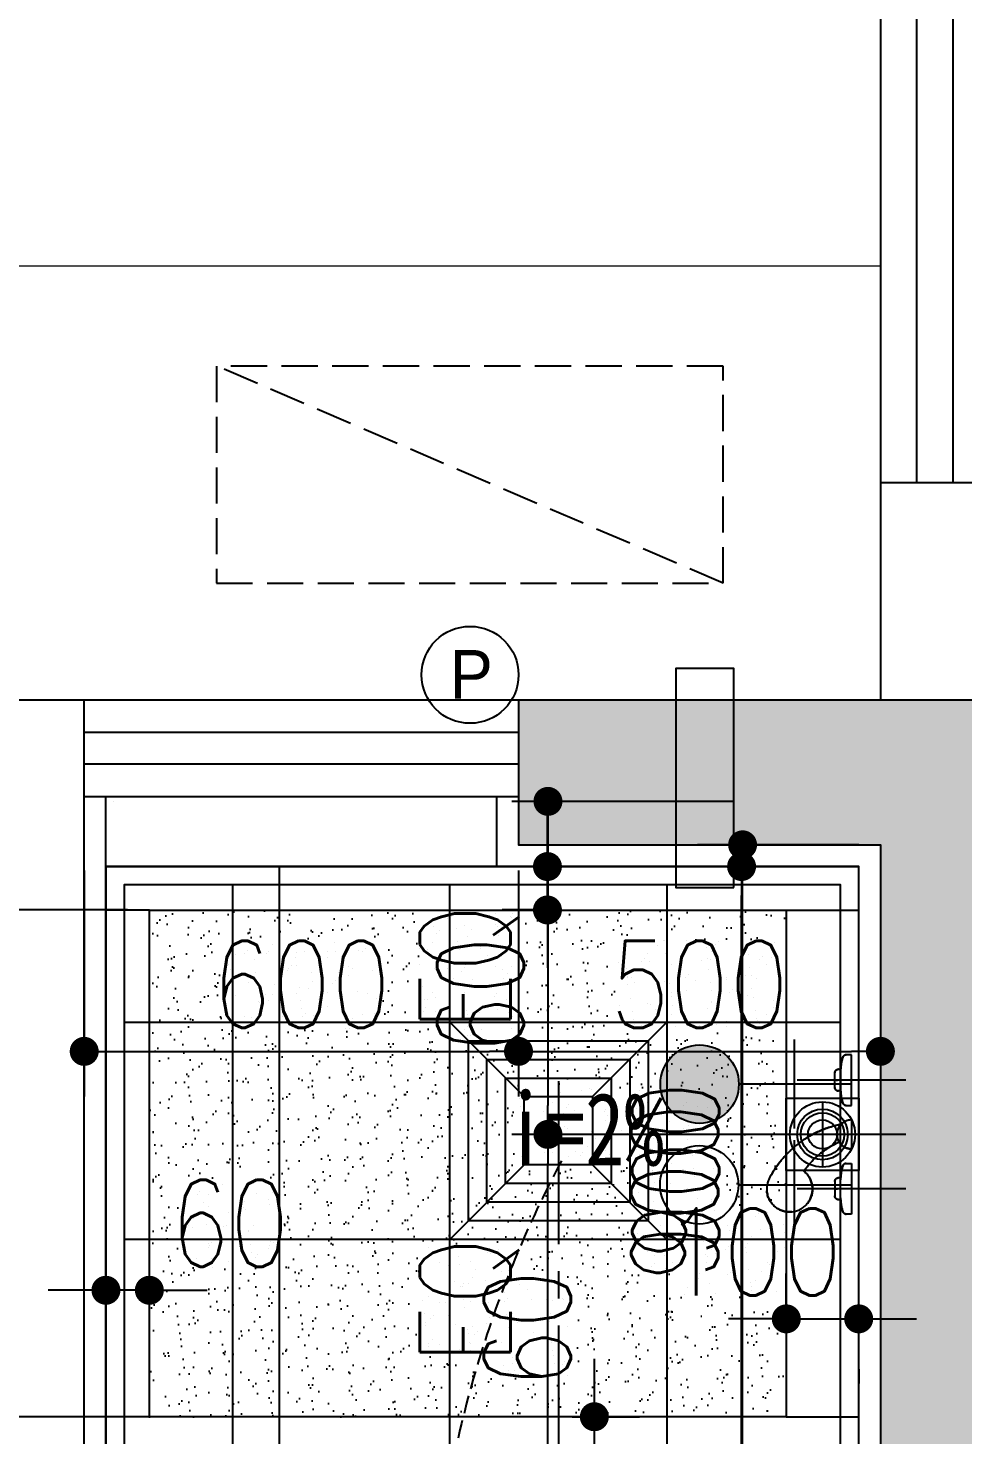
# Model space of a CAD drawing. Header units: inches. Extents: x -2597087 to 134135, y -662679 to 20000.
# Drawn here: x 12648 to 13939, y 13235 to 15178 of the extents above; entities that cross this region are included whole.
import ezdxf
from ezdxf.enums import TextEntityAlignment as Align

# ---------------------------------------------------------------- set-up
doc = ezdxf.new("R2010")
doc.units = ezdxf.units.IN
doc.header["$LTSCALE"] = 100
doc.header["$MEASUREMENT"] = 0
for name, pattern in [('__DASH', [0.35, 0.25, -0.1]), ('CENTER2', [1.125, 0.75, -0.125, 0.125, -0.125]), ('DASH', [0.35, 0.25, -0.1]), ('DASHDOT2', [12.7, 6.35, -3.175, 0, -3.175]), ('HIDDENX2', [0.75, 0.5, -0.25])]:
    doc.linetypes.add(name, pattern=pattern)
doc.layers.get('0').update_dxf_attribs({"linetype": 'CONTINUOUS'})
doc.layers.get('Defpoints').update_dxf_attribs({"linetype": 'CONTINUOUS'})
for name, color, linetype in [('_ARWALL-1', 7, 'CONTINUOUS'), ('Air Conditioner空调机', 147, 'CONTINUOUS'), ('EBE-REFR', 3, 'CONTINUOUS'), ('EQUIP-动力', 3, 'CONTINUOUS'), ('fix', 8, 'CONTINUOUS'), ('floor', 8, 'CONTINUOUS'), ('IBS-INT-WALL', 151, 'CONTINUOUS'), ('IBS-Water pipe', 1, 'CONTINUOUS'), ('IFC-NORM', 8, 'CONTINUOUS'), ('PUB_HATCH', 8, 'CONTINUOUS'), ('RC', 1, 'CONTINUOUS'), ('WALL', 7, 'CONTINUOUS'), ('wall-dim', 3, 'CONTINUOUS'), ('WC', 1, 'CONTINUOUS'), ('WINDOW', 4, 'CONTINUOUS'), ('图层4', 13, 'CONTINUOUS'), ('天花开线', 4, 'CONTINUOUS'), ('连线', 6, 'CONTINUOUS')]:
    doc.layers.add(name, color=color, linetype=linetype)
doc.layers.add('BALCONY', color=3, linetype='CONTINUOUS', lineweight=0)
doc.styles.get("Standard").update_dxf_attribs({"font": 'txt.shx', "width": 0.8, "bigfont": 'GBCBIG.shx'})
doc.styles.add('STYLE1', font='stylu.ttf')
doc.styles.add('尺寸标注', font='romans.shx', dxfattribs={"width": 0.8, "bigfont": 'hztxt.shx'})
doc.styles.add('繁黑体', font='simhei.ttf')
doc.dimstyles.new('50', dxfattribs={"dimscale": 50, "dimtxt": 2.4, "dimasz": 0.8, "dimexe": 1.25, "dimexo": 0.6, "dimgap": 0.65, "dimtad": 1, "dimdec": 0, "dimdsep": 46, "dimtxsty": 'Standard', "dimblk1": 'DOT', "dimblk2": 'DOT', "dimsah": 1, "dimcen": 2.5, "dimclrd": 3, "dimclre": 3, "dimclrt": 3, "dimadec": 0, "dimazin": 0, "dimtfac": 1, "dimtdec": 0, "dimtix": 1, "dimtmove": 2, "dimatfit": 0, "dimldrblk": 'DOT', "dimfxl": 5, "dimfxlon": 1, "dimarcsym": 0})
doc.dimstyles.new('EHE1：50', dxfattribs={"dimscale": 50, "dimtxt": 2.5, "dimasz": 0.8, "dimexe": 1, "dimexo": 1, "dimgap": 0.8, "dimtad": 1, "dimdec": 0, "dimdsep": 46, "dimtxsty": '尺寸标注', "dimblk": 'DOT', "dimcen": 2.5, "dimclrd": 256, "dimclre": 256, "dimclrt": 256, "dimadec": 0, "dimazin": 0, "dimtfac": 1, "dimtdec": 0, "dimtix": 1, "dimtmove": 2, "dimatfit": 3, "dimldrblk": 'DOT', "dimfxl": 1, "dimtolj": 1, "dimtzin": 0, "dimarcsym": 0})

# ---------------------------------------------------------------- blocks, each defined once
blk = doc.blocks.new('A$C173370D7')
h = blk.add_hatch(color=256)
edge = h.paths.add_edge_path()
edge.add_ellipse((0.2, 208.4), major_axis=(38.3, 38.3), ratio=1, start_angle=0, end_angle=360)
for p, q in [((0, 154.8), (0, 0)), ((61.6, 77.4), (-61.6, 77.4))]:
    blk.add_line(p, q)
blk.add_ellipse((0.2, 208.4), major_axis=(38.3, 38.3), ratio=1, start_param=5.497787, end_param=11.780972)
blk = doc.blocks.new('A$C01FD4D6F')
at = {"color": 5}
for p, q in [((0, 154.8), (0, 0)), ((61.6, 77.4), (-61.6, 77.4))]:
    blk.add_line(p, q, dxfattribs=at)
blk.add_ellipse((0, 209), major_axis=(38.3, 38.3), ratio=1, start_param=5.497787, end_param=11.780972, dxfattribs=at)
blk = doc.blocks.new('_Dot')
at = {"color": 0, "linetype": 'ByBlock', "lineweight": -2}
blk.add_line((-0.5, 0), (-1, 0), dxfattribs=at)
at = {"color": 0, "linetype": 'ByBlock', "const_width": 0.5}
blk.add_lwpolyline([(-0.25, 0, 1), (0.25, 0, 1)], format="xyb", close=True, dxfattribs=at)
blk = doc.blocks.new('*D27')
at = {"layer": 'Defpoints', "color": 0, "transparency": 16777216}
for p in [(13672.2, 14109.9), (13365.7, 13649.9), (13672.5, 13649.9)]:
    blk.add_point(p, dxfattribs=at)
at = {"layer": 'EBE-REFR', "lineweight": -2, "transparency": 16777216}
for p, q in [((13622.2, 14109.9), (13315.7, 14109.9)), ((13365.7, 14069.9), (13365.7, 13689.9)), ((13622.5, 13649.9), (13315.7, 13649.9))]:
    blk.add_line(p, q, dxfattribs=at)
at = {"layer": 'EBE-REFR', "lineweight": -2, "transparency": 16777216, "xscale": 40, "yscale": 40, "zscale": 40}
for p, rotation in [((13365.7, 14109.9), 90), ((13365.7, 13649.9), 270)]:
    blk.add_blockref('_Dot', p, dxfattribs=dict(at, rotation=rotation))
at = {"layer": 'EBE-REFR', "transparency": 16777216, "insert": (13257.3, 13879.9), "char_height": 125, "attachment_point": 5, "rotation": 90, "style": '尺寸标注'}
blk.add_mtext('\\A1;EQ', dxfattribs=at)
blk = doc.blocks.new('DFGDFGHGH')
at = {"color": 251, "linetype": 'DASHDOT2', "ltscale": 0.1}
for p, q in [((-75, 75), (-75, -75)), ((0, 75), (0, -250)), ((75, 75), (75, -75))]:
    blk.add_line(p, q, dxfattribs=at)
at = {"color": 0, "linetype": 'HIDDENX2'}
blk.add_line((20, 0), (-20, 0), dxfattribs=at)
for points in [[(-62.5, -15, 0.079432), (-43.4, -12), (-43.4, -12, 0.324118), (-40, -7.2), (-40, 0), (-110, 0), (-110, -7.2, 0.324118), (-106.6, -12), (-106.6, -12, 0.079432), (-87.5, -15)], [(-10.9, -16.8, -0.147614), (-50.8, -65.6), (-50.8, -65.6, 2.100491), (-61.1, -113.6), (-61.1, -113.6, 0.229579), (14.1, -14.2)], [(62.5, -15, -0.079432), (43.4, -12), (43.4, -12, -0.324118), (40, -7.2), (40, 0), (110, 0), (110, -7.2, -0.324118), (106.6, -12), (106.6, -12, -0.079432), (87.5, -15)]]:
    blk.add_lwpolyline(points, format="xyb", dxfattribs=at)
for points in [[(-90, -18), (-90, -15), (-60, -15), (-60, -18, -0.414214), (-65, -23), (-85, -23, -0.414214)], [(90, -18), (90, -15), (60, -15), (60, -18, 0.414214), (65, -23), (85, -23, 0.414214)]]:
    blk.add_lwpolyline(points, format="xyb", close=True, dxfattribs=at)
blk.add_arc((0, 0), 20, 180, 0, dxfattribs=at)
blk = doc.blocks.new('*D73')
at = {"layer": 'Defpoints', "color": 0, "transparency": 16777216}
for p in [(13365.7, 13649.9), (13672.5, 13649.9), (13672.2, 13189.9)]:
    blk.add_point(p, dxfattribs=at)
at = {"layer": 'EBE-REFR', "lineweight": -2, "transparency": 16777216}
for p, q in [((13622.5, 13649.9), (13315.7, 13649.9)), ((13365.7, 13229.9), (13365.7, 13609.9)), ((13622.2, 13189.9), (13315.7, 13189.9))]:
    blk.add_line(p, q, dxfattribs=at)
at = {"layer": 'EBE-REFR', "lineweight": -2, "transparency": 16777216, "xscale": 40, "yscale": 40, "zscale": 40}
for p, rotation in [((13365.7, 13649.9), 90), ((13365.7, 13189.9), 270)]:
    blk.add_blockref('_Dot', p, dxfattribs=dict(at, rotation=rotation))
at = {"layer": 'EBE-REFR', "transparency": 16777216, "insert": (13257.3, 13419.9), "char_height": 125, "attachment_point": 5, "rotation": 90, "style": '尺寸标注'}
blk.add_mtext('\\A1;EQ', dxfattribs=at)
blk = doc.blocks.new('*D107')
at = {"layer": 'Defpoints', "color": 0, "transparency": 16777216}
for p in [(12725, 14049.5), (13325, 14049.9), (13325, 13764.6)]:
    blk.add_point(p, dxfattribs=at)
at = {"layer": 'wall-dim', "color": 3, "lineweight": -2, "transparency": 16777216}
for p, q in [((12725, 14014.6), (12725, 13702.1)), ((13325, 14014.6), (13325, 13702.1)), ((12765, 13764.6), (13285, 13764.6))]:
    blk.add_line(p, q, dxfattribs=at)
at = {"layer": 'wall-dim', "color": 3, "lineweight": -2, "transparency": 16777216, "xscale": 40, "yscale": 40, "zscale": 40, "rotation": 180}
blk.add_blockref('_Dot', (12725, 13764.6), dxfattribs=at)
at = {"layer": 'wall-dim', "color": 3, "lineweight": -2, "transparency": 16777216, "xscale": 40, "yscale": 40, "zscale": 40}
blk.add_blockref('_Dot', (13325, 13764.6), dxfattribs=at)
at = {"layer": 'wall-dim', "color": 3, "transparency": 16777216, "insert": (13025, 13857.1), "char_height": 120, "attachment_point": 5}
blk.add_mtext('600', dxfattribs=at)
blk = doc.blocks.new('*D108')
at = {"layer": 'Defpoints', "color": 0, "transparency": 16777216}
for p in [(13325, 14049.9), (13825, 14049.9), (13825, 13764.6)]:
    blk.add_point(p, dxfattribs=at)
at = {"layer": 'wall-dim', "color": 3, "lineweight": -2, "transparency": 16777216}
for p, q in [((13325, 14014.6), (13325, 13702.1)), ((13825, 14014.6), (13825, 13702.1)), ((13365, 13764.6), (13785, 13764.6))]:
    blk.add_line(p, q, dxfattribs=at)
at = {"layer": 'wall-dim', "color": 3, "lineweight": -2, "transparency": 16777216, "xscale": 40, "yscale": 40, "zscale": 40, "rotation": 180}
blk.add_blockref('_Dot', (13325, 13764.6), dxfattribs=at)
at = {"layer": 'wall-dim', "color": 3, "lineweight": -2, "transparency": 16777216, "xscale": 40, "yscale": 40, "zscale": 40}
blk.add_blockref('_Dot', (13825, 13764.6), dxfattribs=at)
at = {"layer": 'wall-dim', "color": 3, "transparency": 16777216, "insert": (13575, 13857.1), "char_height": 120, "attachment_point": 5}
blk.add_mtext('500', dxfattribs=at)
blk = doc.blocks.new('*D114')
at = {"layer": 'Defpoints', "color": 0, "transparency": 16777216}
for p in [(13634.6, 14049.9), (13825, 14049.9), (13788.9, 13149.9)]:
    blk.add_point(p, dxfattribs=at)
at = {"layer": 'wall-dim', "color": 3, "lineweight": -2, "transparency": 16777216}
for p, q in [((13795, 14049.9), (13572.1, 14049.9)), ((13634.6, 13189.9), (13634.6, 14009.9)), ((13758.9, 13149.9), (13572.1, 13149.9))]:
    blk.add_line(p, q, dxfattribs=at)
at = {"layer": 'wall-dim', "color": 3, "lineweight": -2, "transparency": 16777216, "xscale": 40, "yscale": 40, "zscale": 40}
for p, rotation in [((13634.6, 14049.9), 90), ((13634.6, 13149.9), 270)]:
    blk.add_blockref('_Dot', p, dxfattribs=dict(at, rotation=rotation))
at = {"layer": 'wall-dim', "color": 3, "transparency": 16777216, "insert": (13542.1, 13599.9), "char_height": 120, "attachment_point": 5, "rotation": 90}
blk.add_mtext('900', dxfattribs=at)
blk = doc.blocks.new('A$C43E60662')
at = {"color": 0, "linetype": 'ByBlock', "lineweight": -2, "extrusion": (0, 0, -1)}
blk.add_ellipse((83.7, 83.5), major_axis=(83.7, 0), ratio=1, start_param=3.141768, end_param=9.424953, dxfattribs=at)
at = {"color": 0, "linetype": 'ByBlock', "lineweight": -2, "style": 'STYLE1'}
blk.add_text('P', height=84, rotation=0, dxfattribs=at).set_placement((48.2, 42.3))
blk = doc.blocks.new('DL')
at = {"color": 8}
for p, q in [((0, 45), (0, -45)), ((45, 0), (-45, 0))]:
    blk.add_line(p, q, dxfattribs=at)
at = {"color": 1}
blk.add_lwpolyline([(-50, 50), (50, 50), (50, -50), (-50, -50)], close=True, dxfattribs=at)
at = {"color": 8}
for radius in [45, 35, 30, 20]:
    blk.add_circle((0, 0), radius, dxfattribs=at)
blk = doc.blocks.new('*D205')
at = {"layer": 'Defpoints', "color": 0, "transparency": 16777216}
for p in [(13369.1, 13259.9), (13429.8, 13259.9), (13369.1, 13199.9)]:
    blk.add_point(p, dxfattribs=at)
at = {"layer": 'floor', "color": 3, "lineweight": -2, "transparency": 16777216}
for p, q in [((13429.8, 13299.9), (13429.8, 13339.9)), ((13399.1, 13259.9), (13492.3, 13259.9)), ((13429.8, 13199.9), (13429.8, 13259.9)), ((13399.1, 13199.9), (13492.3, 13199.9)), ((13429.8, 13159.9), (13429.8, 13119.9))]:
    blk.add_line(p, q, dxfattribs=at)
at = {"layer": 'floor', "color": 3, "lineweight": -2, "transparency": 16777216, "xscale": 40, "yscale": 40, "zscale": 40}
for p, rotation in [((13429.8, 13259.9), 270), ((13429.8, 13199.9), 90)]:
    blk.add_blockref('_Dot', p, dxfattribs=dict(at, rotation=rotation))
at = {"layer": 'floor', "color": 3, "transparency": 16777216, "insert": (13337.3, 13381.1), "char_height": 120, "attachment_point": 5, "rotation": 90}
blk.add_mtext('60', dxfattribs=at)
blk = doc.blocks.new('*D206')
at = {"layer": 'Defpoints', "color": 0, "transparency": 16777216}
for p in [(12755, 13434.6), (12755, 13355.2), (12815, 13355.2)]:
    blk.add_point(p, dxfattribs=at)
at = {"layer": 'floor', "color": 3, "lineweight": -2, "transparency": 16777216}
for p, q in [((12755, 13385.2), (12755, 13497.1)), ((12815, 13385.2), (12815, 13497.1)), ((12715, 13434.6), (12675, 13434.6)), ((12815, 13434.6), (12755, 13434.6)), ((12855, 13434.6), (12895, 13434.6))]:
    blk.add_line(p, q, dxfattribs=at)
at = {"layer": 'floor', "color": 3, "lineweight": -2, "transparency": 16777216, "xscale": 40, "yscale": 40, "zscale": 40}
blk.add_blockref('_Dot', (12755, 13434.6), dxfattribs=at)
at = {"layer": 'floor', "color": 3, "lineweight": -2, "transparency": 16777216, "xscale": 40, "yscale": 40, "zscale": 40, "rotation": 180}
blk.add_blockref('_Dot', (12815, 13434.6), dxfattribs=at)
at = {"layer": 'floor', "color": 3, "transparency": 16777216, "insert": (12926.2, 13527.1), "char_height": 120, "attachment_point": 5}
blk.add_mtext('60', dxfattribs=at)
blk = doc.blocks.new('*D207')
at = {"layer": 'Defpoints', "color": 0, "transparency": 16777216}
for p in [(13695, 13395.1), (13795, 13395.1), (13795, 13395.1)]:
    blk.add_point(p, dxfattribs=at)
at = {"layer": 'floor', "color": 3, "lineweight": -2, "transparency": 16777216}
for p, q in [((13695, 13395.1), (13695, 13457.6)), ((13795, 13395.1), (13795, 13457.6)), ((13655, 13395.1), (13615, 13395.1)), ((13695, 13395.1), (13795, 13395.1)), ((13835, 13395.1), (13875, 13395.1))]:
    blk.add_line(p, q, dxfattribs=at)
at = {"layer": 'floor', "color": 3, "lineweight": -2, "transparency": 16777216, "xscale": 40, "yscale": 40, "zscale": 40}
blk.add_blockref('_Dot', (13695, 13395.1), dxfattribs=at)
at = {"layer": 'floor', "color": 3, "lineweight": -2, "transparency": 16777216, "xscale": 40, "yscale": 40, "zscale": 40, "rotation": 180}
blk.add_blockref('_Dot', (13795, 13395.1), dxfattribs=at)
at = {"layer": 'floor', "color": 3, "transparency": 16777216, "insert": (13648.8, 13487.6), "char_height": 120, "attachment_point": 5}
blk.add_mtext('100', dxfattribs=at)
blk = doc.blocks.new('*D208')
at = {"layer": 'Defpoints', "color": 0, "transparency": 16777216}
for p in [(13365, 14019.9), (13365, 14019.9), (13365, 13959.9)]:
    blk.add_point(p, dxfattribs=at)
at = {"layer": 'floor', "color": 3, "lineweight": -2, "transparency": 16777216}
for p, q in [((13365, 14059.9), (13365, 14099.9)), ((13365, 14019.9), (13302.5, 14019.9)), ((13365, 13959.9), (13365, 14019.9)), ((13365, 13959.9), (13302.5, 13959.9)), ((13365, 13919.9), (13365, 13879.9))]:
    blk.add_line(p, q, dxfattribs=at)
at = {"layer": 'floor', "color": 3, "lineweight": -2, "transparency": 16777216, "xscale": 40, "yscale": 40, "zscale": 40}
for p, rotation in [((13365, 14019.9), 270), ((13365, 13959.9), 90)]:
    blk.add_blockref('_Dot', p, dxfattribs=dict(at, rotation=rotation))
at = {"layer": 'floor', "color": 3, "transparency": 16777216, "insert": (13272.5, 13841.9), "char_height": 120, "attachment_point": 5, "rotation": 90}
blk.add_mtext('60', dxfattribs=at)
blk = doc.blocks.new('*D229')
at = {"layer": 'Defpoints', "color": 0, "transparency": 16777216}
for p in [(13633.2, 14019.9), (13716.3, 14019.9), (13716.3, 13119.9)]:
    blk.add_point(p, dxfattribs=at)
at = {"layer": 'WC', "color": 3, "lineweight": -2, "transparency": 16777216}
for p, q in [((13686.3, 14019.9), (13570.7, 14019.9)), ((13633.2, 13159.9), (13633.2, 13979.9)), ((13686.3, 13119.9), (13570.7, 13119.9))]:
    blk.add_line(p, q, dxfattribs=at)
at = {"layer": 'WC', "color": 3, "lineweight": -2, "transparency": 16777216, "xscale": 40, "yscale": 40, "zscale": 40}
for p, rotation in [((13633.2, 14019.9), 90), ((13633.2, 13119.9), 270)]:
    blk.add_blockref('_Dot', p, dxfattribs=dict(at, rotation=rotation))
at = {"layer": 'WC', "color": 3, "transparency": 16777216, "insert": (13540.7, 13569.9), "char_height": 120, "attachment_point": 5, "rotation": 90}
blk.add_mtext('900', dxfattribs=at)
blk = doc.blocks.new('A$C50EC2947')
at = {"linetype": 'DASH', "ltscale": 2}
blk.add_line((0.5, 300), (700, -1.2), dxfattribs=at)
blk.add_lwpolyline([(0, 0), (700, -1.2), (700.5, 298.8), (0.5, 300)], close=True, dxfattribs=at)
blk = doc.blocks.new('A$C38B7485E')
at = {"layer": 'PUB_HATCH'}
blk.add_hatch(color=6, dxfattribs=at).paths.add_polyline_path([(5800.1, 9600), (5100.1, 9600), (5100.1, 9400), (5600.1, 9400), (5600.1, 8500), (6200.1, 8500), (6200.1, 6700), (5500.1, 6700), (5500.1, 6500), (6400.1, 6500), (6400.1, 8700), (5800.1, 8700)])
blk.add_lwpolyline([(5800.1, 9600), (5800.1, 9900), (5600.1, 9900), (5600.1, 9600)])
at = {"layer": '_ARWALL-1'}
for points in [[(4500.1, 6700), (4500.1, 9600), (4400.1, 9600)], [(7600.1, 8700), (5800.1, 8700), (5800.1, 9600), (5100.1, 9600), (5100.1, 9400), (5600.1, 9400), (5600.1, 8500), (6200.1, 8500), (6200.1, 6700), (5350.1, 6700), (5350.1, 6500), (6400.1, 6500), (6400.1, 8500), (7720.1, 8500), (7720.1, 8700)]]:
    blk.add_lwpolyline(points, dxfattribs=at)
at = {"layer": 'Air Conditioner空调机'}
blk.add_lwpolyline([(5397.6, 9341), (5397.6, 9643.7), (5317.6, 9643.7), (5317.6, 9341)], close=True, dxfattribs=at)
at = {"layer": 'BALCONY', "color": 2}
blk.add_lwpolyline([(4400.1, 9600), (4400.1, 10200), (5600.1, 10200)], dxfattribs=at)
at = {"layer": 'fix', "linetype": 'ByBlock'}
blk.add_line((4530.1, 9360), (4530.1, 9466.7), dxfattribs=at)
at = {"layer": 'fix'}
for p, q in [((5070.1, 9370), (5570.1, 9370)), ((5570.1, 9370), (5570.1, 8470))]:
    blk.add_line(p, q, dxfattribs=at)
for points in [[(5070.2, 9370), (5070.2, 9466.7)], [(4550.1, 6700), (4550.1, 6730), (4530.1, 6730), (4530.1, 9360)]]:
    blk.add_lwpolyline(points, dxfattribs=at)
at = {"layer": 'WINDOW'}
for p, q in [((5100.1, 9600), (4500.1, 9600)), ((5100.1, 9555), (4500.1, 9555)), ((4500.1, 9511.7), (5100.1, 9511.7)), ((4500.1, 9466.7), (5100.1, 9466.7))]:
    blk.add_line(p, q, dxfattribs=at)
for points in [[(5600.1, 10700), (5600.1, 9600)], [(5650.1, 10700), (5650.1, 9900)], [(5700.1, 10700), (5700.1, 9900)]]:
    blk.add_lwpolyline(points, dxfattribs=at)
at = {"layer": 'Air Conditioner空调机', "linetype": 'DASH', "ltscale": 0.5, "rotation": 180.0967230351277}
blk.add_blockref('A$C50EC2947', (5382.7, 10061.4), dxfattribs=at)
blk = doc.blocks.new('*D278')
at = {"layer": 'Defpoints', "color": 0, "transparency": 16777216}
for p in [(12575.8, 13959.9), (12815, 13959.9), (12815, 13259.9)]:
    blk.add_point(p, dxfattribs=at)
at = {"layer": 'floor', "color": 3, "lineweight": -2, "transparency": 16777216}
for p, q in [((12785, 13959.9), (12513.3, 13959.9)), ((12575.8, 13299.9), (12575.8, 13919.9)), ((12785, 13259.9), (12513.3, 13259.9))]:
    blk.add_line(p, q, dxfattribs=at)
at = {"layer": 'floor', "color": 3, "lineweight": -2, "transparency": 16777216, "xscale": 40, "yscale": 40, "zscale": 40}
for p, rotation in [((12575.8, 13959.9), 90), ((12575.8, 13259.9), 270)]:
    blk.add_blockref('_Dot', p, dxfattribs=dict(at, rotation=rotation))
at = {"layer": 'floor', "color": 3, "transparency": 16777216, "insert": (12483.3, 13609.9), "char_height": 120, "attachment_point": 5, "rotation": 90}
blk.add_mtext('700', dxfattribs=at)
blk = doc.blocks.new('A$C70034CA9')
at = {"color": 1}
for p, q in [((-47.2, 47.2), (-150, 150)), ((47.2, 47.2), (150, 150)), ((-47.2, -47.2), (-150, -150)), ((47.2, -47.2), (150, -150))]:
    blk.add_line(p, q, dxfattribs=at)
for points in [[(-150, -150), (150, -150), (150, 150), (-150, 150)], [(-124.3, -124.3), (124.3, -124.3), (124.3, 124.3), (-124.3, 124.3)], [(-98.6, -98.6), (98.6, -98.6), (98.6, 98.6), (-98.6, 98.6)], [(-72.9, -72.9), (72.9, -72.9), (72.9, 72.9), (-72.9, 72.9)], [(-47.2, -47.2), (47.2, -47.2), (47.2, 47.2), (-47.2, 47.2)]]:
    blk.add_lwpolyline(points, close=True, dxfattribs=at)
blk = doc.blocks.new('A$C698E6D63')
at = {"rotation": 90}
blk.add_blockref('A$C70034CA9', (240, 190), dxfattribs=at)
blk = doc.blocks.new('*D738')
at = {"layer": 'Defpoints', "color": 0, "transparency": 16777216}
for p in [(12725, 14049.5), (13325, 14049.9), (13325, 13764.6)]:
    blk.add_point(p, dxfattribs=at)
at = {"layer": 'wall-dim', "color": 3, "lineweight": -2, "transparency": 16777216}
for p, q in [((12725, 14014.6), (12725, 13702.1)), ((13325, 14014.6), (13325, 13702.1)), ((12765, 13764.6), (13285, 13764.6))]:
    blk.add_line(p, q, dxfattribs=at)
at = {"layer": 'wall-dim', "color": 3, "lineweight": -2, "transparency": 16777216, "xscale": 40, "yscale": 40, "zscale": 40, "rotation": 180}
blk.add_blockref('_Dot', (12725, 13764.6), dxfattribs=at)
at = {"layer": 'wall-dim', "color": 3, "lineweight": -2, "transparency": 16777216, "xscale": 40, "yscale": 40, "zscale": 40}
blk.add_blockref('_Dot', (13325, 13764.6), dxfattribs=at)
at = {"layer": 'wall-dim', "color": 3, "transparency": 16777216, "insert": (13025, 13857.1), "char_height": 120, "attachment_point": 5}
blk.add_mtext('600', dxfattribs=at)
blk = doc.blocks.new('*D739')
at = {"layer": 'Defpoints', "color": 0, "transparency": 16777216}
for p in [(13325, 14049.9), (13825, 14049.9), (13825, 13764.6)]:
    blk.add_point(p, dxfattribs=at)
at = {"layer": 'wall-dim', "color": 3, "lineweight": -2, "transparency": 16777216}
for p, q in [((13325, 14014.6), (13325, 13702.1)), ((13825, 14014.6), (13825, 13702.1)), ((13365, 13764.6), (13785, 13764.6))]:
    blk.add_line(p, q, dxfattribs=at)
at = {"layer": 'wall-dim', "color": 3, "lineweight": -2, "transparency": 16777216, "xscale": 40, "yscale": 40, "zscale": 40, "rotation": 180}
blk.add_blockref('_Dot', (13325, 13764.6), dxfattribs=at)
at = {"layer": 'wall-dim', "color": 3, "lineweight": -2, "transparency": 16777216, "xscale": 40, "yscale": 40, "zscale": 40}
blk.add_blockref('_Dot', (13825, 13764.6), dxfattribs=at)
at = {"layer": 'wall-dim', "color": 3, "transparency": 16777216, "insert": (13575, 13857.1), "char_height": 120, "attachment_point": 5}
blk.add_mtext('500', dxfattribs=at)
blk = doc.blocks.new('*D745')
at = {"layer": 'Defpoints', "color": 0, "transparency": 16777216}
for p in [(13634.6, 14049.9), (13825, 14049.9), (13788.9, 13149.9)]:
    blk.add_point(p, dxfattribs=at)
at = {"layer": 'wall-dim', "color": 3, "lineweight": -2, "transparency": 16777216}
for p, q in [((13795, 14049.9), (13572.1, 14049.9)), ((13634.6, 13189.9), (13634.6, 14009.9)), ((13758.9, 13149.9), (13572.1, 13149.9))]:
    blk.add_line(p, q, dxfattribs=at)
at = {"layer": 'wall-dim', "color": 3, "lineweight": -2, "transparency": 16777216, "xscale": 40, "yscale": 40, "zscale": 40}
for p, rotation in [((13634.6, 14049.9), 90), ((13634.6, 13149.9), 270)]:
    blk.add_blockref('_Dot', p, dxfattribs=dict(at, rotation=rotation))
at = {"layer": 'wall-dim', "color": 3, "transparency": 16777216, "insert": (13542.1, 13599.9), "char_height": 120, "attachment_point": 5, "rotation": 90}
blk.add_mtext('900', dxfattribs=at)

msp = doc.modelspace()

# ---------------------------------------------------------------- hatches: boundary and pattern name
at = {"layer": 'floor'}
h = msp.add_hatch(dxfattribs=at)
h.set_pattern_fill('AR-SAND,_O', color=256, scale=22, angle=90)
h.set_pattern_definition([(127.5, (12815, 13259.868), (-42.3901, -1.3859), [0, -33.44, 0, -37.4, 0, -35.75]), (97.5, (12815, 13259.87), (-62.0872, 38.935), [0, -18.04, 0, -30.14, 0, -11.55]), (57.5, (12815, 13232.808), (-0.1245, 68.5111), [0, -11, 0, -39.6, 0, -51.7]), (47.5, (12815, 13232.81), (-19.309, 66.1348), [0, -5.5, 0, -25.96, 0, -29.7])])
h.paths.add_polyline_path([(12815, 13959.868), (13695, 13959.868), (13695, 13259.868), (12815, 13259.868)])
at = {"layer": 'RC'}
h = msp.add_hatch(dxfattribs=at)
h.set_pattern_fill('_USER', color=8, scale=300, angle=90, style=0, double=1, pattern_type=0)
h.set_pattern_definition([(90, (12930, 11404.87), (-300, 2e-14), []), (180, (12930, 11404.87), (-4e-14, -300), [])])
h.paths.add_polyline_path([(14370, 11404.868), (14370, 12304.872), (14120, 12304.872), (14120, 13094.868), (13770, 13094.868), (13770, 13994.868), (12780, 13994.868), (12780, 11404.868)])

# ---------------------------------------------------------------- linework, layer by layer
at = {"layer": 'EQUIP-动力', "color": 8, "linetype": '__DASH', "ltscale": 10}
for p, q in [((13785, 13759.868), (13777.798, 13759.868)), ((13785, 13689.868), (13785, 13759.868)), ((13767, 13739.868), (13770, 13739.868)), ((13770, 13739.868), (13770, 13709.868)), ((13773.047, 13756.427), (13773.047, 13756.427)), ((13860, 13724.868), (13710, 13724.868)), ((13762, 13714.868), (13762, 13734.868)), ((13770, 13709.868), (13767, 13709.868)), ((13773.047, 13693.309), (13773.047, 13693.309)), ((13777.798, 13689.868), (13785, 13689.868)), ((13785, 13669.868), (13785, 13629.868)), ((13860, 13649.868), (13535, 13649.868)), ((13773.047, 13606.427), (13773.047, 13606.427)), ((13777.798, 13609.868), (13785, 13609.868)), ((13785, 13609.868), (13785, 13539.868)), ((13671.417, 13588.801), (13671.417, 13588.801)), ((13719.383, 13599.029), (13719.383, 13599.029)), ((13762, 13584.868), (13762, 13564.868)), ((13770, 13589.868), (13767, 13589.868)), ((13770, 13559.868), (13770, 13589.868)), ((13860, 13574.868), (13710, 13574.868)), ((13767, 13559.868), (13770, 13559.868)), ((13773.047, 13543.309), (13773.047, 13543.309)), ((13785, 13539.868), (13777.798, 13539.868))]:
    msp.add_line(p, q, dxfattribs=at)
at = {"layer": 'EQUIP-动力', "color": 1}
msp.add_line((13795.707, 13305.642, 0), (13795.707, 13325.642, 0), dxfattribs=at)
at = {"layer": 'EQUIP-动力', "color": 8, "linetype": '__DASH', "ltscale": 10}
for centre, radius, start, end in [((13777.798, 13754.868), 5, 90, 161.833716), ((13767, 13734.868), 5, 90, 180), ((13831.13, 13737.368), 61.13, 161.833716, 180), ((13767, 13714.868), 5, 180, 270), ((13831.13, 13712.368), 61.13, 180, 198.166284), ((13777.798, 13694.868), 5, 198.166284, 270), ((13798.6, 13523.868), 142.8, 101.234073, 152.953461), ((13785, 13649.868), 20, 90, 270), ((13810.023, 13538.128), 109.2, 112.514984, 146.103086), ((13831.13, 13587.368), 61.13, 161.833716, 180), ((13777.798, 13604.868), 5, 90, 161.833716), ((13699.554, 13574.436), 31.591, 152.953461, 51.12086), ((13767, 13584.868), 5, 90, 180), ((13767, 13564.868), 5, 180, 270), ((13831.13, 13562.368), 61.13, 180, 198.166284), ((13777.798, 13544.868), 5, 198.166284, 270)]:
    msp.add_arc(centre, radius, start, end, dxfattribs=at)
at = {"layer": 'floor'}
for p, q in [((12995, 13199.868), (12995, 14019.868)), ((12815, 13959.868), (12755, 13959.868)), ((13695, 13959.868), (13795, 13959.868)), ((12815, 13259.868), (12755, 13259.868)), ((13695, 13259.868), (13795, 13259.868))]:
    msp.add_line(p, q, dxfattribs=at)
at = {"layer": 'floor', "color": 1}
msp.add_lwpolyline([(12815, 13959.868), (13695, 13959.868), (13695, 13259.868), (12815, 13259.868)], close=True, dxfattribs=at)
msp.add_lwpolyline([(13251.181, 13599.799, 0, 0, 0), (13553.31, 13599.799, 38.503, 0, 0), (13695, 13599.396, 0, 0, 0)], format="xyseb", dxfattribs=at)
at = {"layer": 'IBS-INT-WALL'}
for p, q in [((12765, 14109.868), (12765, 14109.868)), ((12755, 14019.868), (13295, 14019.868))]:
    msp.add_line(p, q, dxfattribs=at)
at = {"layer": 'RC', "color": 8}
msp.add_lwpolyline([(14395, 11379.868), (14395, 12329.872), (14145, 12329.872), (14145, 13119.868), (13795, 13119.868), (13795, 14019.868), (12755, 14019.868), (12755, 11379.868), (14395, 11379.868)], dxfattribs=at)
msp.add_lwpolyline([(14370, 11404.868), (14370, 12304.872), (14120, 12304.872), (14120, 13094.868), (13770, 13094.868), (13770, 13994.868), (12780, 13994.868), (12780, 11404.868)], close=True, dxfattribs=at)
at = {"layer": '天花开线', "linetype": 'CENTER2', "ltscale": 3}
msp.add_line((13380.608, 12148.347), (13380.608, 13742.469), dxfattribs=at)
at = {"layer": '连线', "color": 4, "linetype": 'DASH'}
msp.add_arc((14739.724, 12891.745), 1535.643, 151.964544, 238.303923, dxfattribs=at)

# ---------------------------------------------------------------- block references
at = {"layer": 'IBS-Water pipe', "color": 1, "extrusion": (0, 0, -1), "zscale": -1, "rotation": 270}
msp.add_blockref('A$C173370D7', (-13783.668, 13719.555), dxfattribs=at)
at = {"layer": 'IBS-Water pipe', "color": 5, "extrusion": (0, 0, -1), "zscale": -1, "rotation": 270}
msp.add_blockref('A$C01FD4D6F', (-13783.668, 13580.181), dxfattribs=at)
at = {"layer": 'IFC-NORM'}
msp.add_blockref('DL', (13745, 13649.868), dxfattribs=at)
at = {"layer": 'RC', "xscale": -1, "rotation": 270}
msp.add_blockref('A$C698E6D63', (13190.002, 13414.868), dxfattribs=at)
at = {"layer": 'WALL'}
msp.add_blockref('A$C38B7485E', (8224.867, 4649.868), dxfattribs=at)
at = {"layer": 'WC', "extrusion": (0, 0, -1), "zscale": -1, "rotation": 90}
msp.add_blockref('DFGDFGHGH', (-13785, 13649.868), dxfattribs=at)
at = {"layer": '图层4', "color": 1, "linetype": 'ByBlock', "xscale": 0.8000000000465661, "yscale": 0.8000000000465661, "zscale": 0.8000000000465661}
msp.add_blockref('A$C43E60662', (13191.105, 14217.917), dxfattribs=at)

# ---------------------------------------------------------------- texts
at = {"layer": 'floor', "color": 1, "style": '繁黑体', "width": 0.8}
msp.add_text('i=2%%% ', height=100.2674, rotation=0.049542, dxfattribs=at).set_placement((13444.098, 13657.263), align=Align.MIDDLE_CENTER)

# ---------------------------------------------------------------- dimensions: what is measured, and where the dimension line sits
at = {"layer": 'EBE-REFR'}
for p1, angle, picture, middle in [((13672.183, 14109.868), 90, '*D27', (13257.279, 13879.868)), ((13672.183, 13189.868), 270, '*D73', (13257.279, 13419.868))]:
    dim = msp.add_linear_dim(base=(13365.731, 13649.868), p1=p1, p2=(13672.497, 13649.868), angle=angle, text='EQ', dimstyle='EHE1：50', dxfattribs=at)
    dim.commit()
    dim.dimension.update_dxf_attribs({"geometry": picture, "text_midpoint": middle})
at = {"layer": 'floor'}
for base, p1, p2, picture, middle in [((13365, 14019.868), (13365, 13959.868), (13365, 14019.868), '*D208', (13272.5, 13841.868)), ((13429.804, 13259.868), (13369.138, 13199.868), (13369.138, 13259.868), '*D205', (13337.304, 13381.094))]:
    dim = msp.add_linear_dim(base=base, p1=p1, p2=p2, angle=90, dimstyle='50', dxfattribs=at)
    dim.commit()
    dim.dimension.update_dxf_attribs({"geometry": picture, "text_midpoint": middle, "dimtype": 160})
dim = msp.add_linear_dim(base=(12575.775, 13959.868), p1=(12815, 13259.868), p2=(12815, 13959.868), angle=90, dimstyle='50', override={"dimarcsym": 2}, dxfattribs=at)
dim.commit()
dim.dimension.update_dxf_attribs({"geometry": '*D278', "text_midpoint": (12483.275, 13609.868)})
for base, p1, p2, picture, middle in [((12755, 13434.619), (12815, 13355.22), (12755, 13355.22), '*D206', (12926.166, 13527.119)), ((13795, 13395.135), (13695, 13395.135), (13795, 13395.135), '*D207', (13648.846, 13487.635))]:
    dim = msp.add_linear_dim(base=base, p1=p1, p2=p2, dimstyle='50', dxfattribs=at)
    dim.commit()
    dim.dimension.update_dxf_attribs({"geometry": picture, "text_midpoint": middle, "dimtype": 160})
at = {"layer": 'wall-dim'}
for picture in ['*D114', '*D745']:
    dim = msp.add_linear_dim(base=(13634.556, 14049.868), p1=(13788.947, 13149.868), p2=(13825, 14049.868), angle=90, dimstyle='50', dxfattribs=at)
    dim.commit()
    dim.dimension.update_dxf_attribs({"geometry": picture, "text_midpoint": (13542.056, 13599.868)})
for base, p1, p2, picture, middle in [((13325, 13764.585), (12725, 14049.541), (13325, 14049.868), '*D107', (13025, 13857.085)), ((13325, 13764.585), (12725, 14049.541), (13325, 14049.868), '*D738', (13025, 13857.085)), ((13825, 13764.585), (13325, 14049.868), (13825, 14049.868), '*D108', (13575, 13857.085)), ((13825, 13764.585), (13325, 14049.868), (13825, 14049.868), '*D739', (13575, 13857.085))]:
    dim = msp.add_linear_dim(base=base, p1=p1, p2=p2, dimstyle='50', dxfattribs=at)
    dim.commit()
    dim.dimension.update_dxf_attribs({"geometry": picture, "text_midpoint": middle})
at = {"layer": 'WC'}
dim = msp.add_linear_dim(base=(13633.155, 14019.868), p1=(13716.348, 13119.868), p2=(13716.348, 14019.868), angle=90, dimstyle='50', dxfattribs=at)
dim.commit()
dim.dimension.update_dxf_attribs({"geometry": '*D229', "text_midpoint": (13540.655, 13569.868)})

doc.saveas('drawing.dxf')
